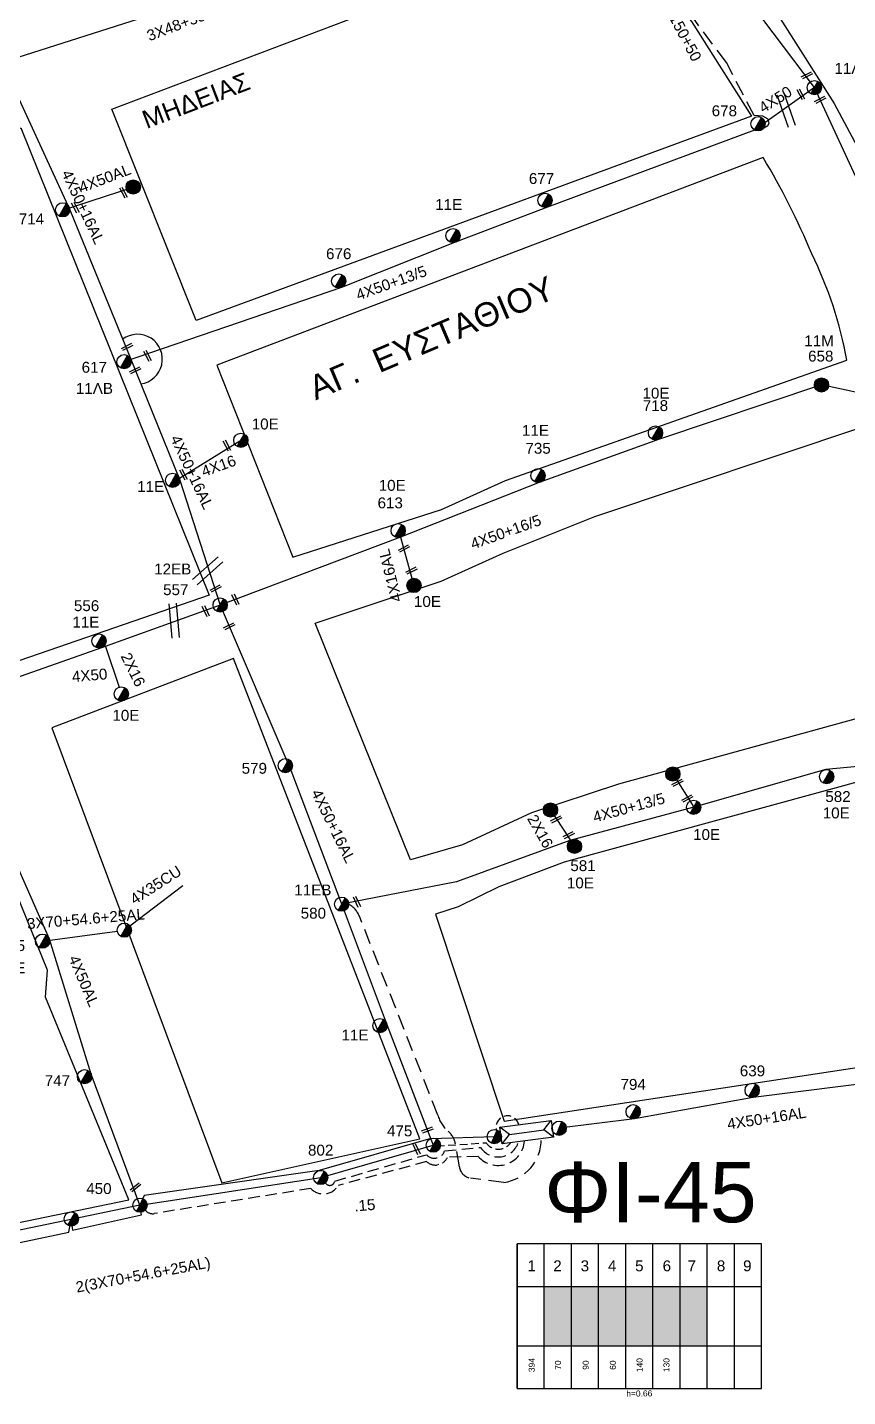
# Model space of a CAD drawing. Header units: millimetres. Extents: x 72 to 3039, y -786 to 786.
# Drawn here: x 515 to 650.9, y 142.7 to 369.4 of the extents above; entities that cross this region are included whole.
import ezdxf
from ezdxf.enums import TextEntityAlignment as Align

# ---------------------------------------------------------------- set-up
doc = ezdxf.new("R2010")
doc.units = ezdxf.units.MM
doc.linetypes.add('DASHED', pattern=[19.05, 12.7, -6.35])
for name, color, linetype in [('Άγνωστα', 7, 'Continuous'), ('Ασφαλειοκιβώτια Χ.Τ 9 αναχωρήσεων', 7, 'Continuous'), ('Γέφυρες Εναέριου Δικτύου', 7, 'Continuous'), ('Γυμνά εναέρια ΧΤ (1Φ)   2x16AL', 7, 'Continuous'), ('Γυμνά εναέρια ΧΤ (3Φ)   4x35CU', 7, 'Continuous'), ('Γυμνά εναέρια ΧΤ (3Φ)   4x50AL', 7, 'Continuous'), ('Γυμνά εναέρια ΧΤ και ΦΟΠ (3Φ)   4x50+16AL', 7, 'Continuous'), ('Εναέρια παροχή ΧΤ 4x16', 7, 'SYN_LINE'), ('Επιγραφές - Σχήματα', 7, 'Continuous'), ('Καλώδια ΧΤ   3x150+50AL', 7, 'DASHED'), ('Μηχανική τομή', 7, 'Continuous'), ('Στύλος Ξύλινος', 7, 'Continuous'), ('Στύλος Ξύλινος @ 1', 7, 'Continuous'), ('Στύλος ΦΜ', 7, 'Continuous'), ('Στύλος ΦΜ @ 1', 7, 'Continuous'), ('Συνεστραμμένα ΧΤ   3x70+54.6+25 AL', 7, 'SYN_LINE'), ('Τομή', 7, 'Continuous'), ('Υποσταθμός εναέριος 2 στύλων', 7, 'Continuous'), ('Υποσταθμός πόλεως', 7, 'Continuous'), ('Υπόβαθρο ΔΕΗ', 7, 'Continuous'), ('Υπόγεια Καλώδια Δικτύου ΧΤ   .15', 7, 'DASHED'), ('Υπόγεια καλώδια Παροχών ΧΤ   4x16AL', 7, 'DASHED'), ('Υπόγεια καλώδια Παροχών ΧΤ   4x50AL', 7, 'DASHED')]:
    doc.layers.add(name, color=color, linetype=linetype)
doc.styles.get("Standard").update_dxf_attribs({"font": 'arial.ttf'})
doc.linetypes.add('SYN_LINE', pattern='A,0.5,-0.0001,["/\\/\\/\\/",Standard,S=0.1,R=0,X=0,Y=-0.05],-0.25', length=0.7501)

# ---------------------------------------------------------------- blocks, each defined once
blk = doc.blocks.new('ΥΠΑΡΧΩΝ ΤΣΙΜΕΝΤΕΝΙΟΣ ΣΤΥΛΟΣ')
at = {"layer": 'Στύλος ΦΜ'}
blk.add_hatch(color=7, dxfattribs=at).paths.add_polyline_path([(-1.29, -2.28, 0.574793), (2.62, 0, 0.268822), (1.3, 2.27)])
at = {"layer": 'Στύλος ΦΜ', "color": 7}
blk.add_line((-1.29, -2.28), (1.3, 2.27), dxfattribs=at)
blk.add_circle((0, 0), 2.62, dxfattribs=at)
at = {"layer": 'Στύλος ΦΜ', "flags": 4}
for tag, p in [('ΑΡΙΘΜΟΣ', (-4.68, 8.05)), ('ΤΥΠΟΣ', (-4.91, 3.03))]:
    blk.add_attdef(tag, p, '', height=4, dxfattribs=at)
blk = doc.blocks.new('ΥΠΑΡΧΩΝ ΞΥΛΙΝΟΣ ΣΤΥΛΟΣ')
at = {"layer": 'Στύλος Ξύλινος'}
h = blk.add_hatch(color=7, dxfattribs=at)
h.paths.add_polyline_path([(-2.62, 0, 0.270008), (-1.29, -2.28), (1.3, 2.27, 0.576266)])
h.paths.add_polyline_path([(-1.29, -2.28, 0.574793), (2.62, 0, 0.268822), (1.3, 2.27)])
at = {"layer": 'Στύλος Ξύλινος', "color": 7}
blk.add_line((-1.29, -2.28), (1.3, 2.27), dxfattribs=at)
blk.add_circle((0, 0), 2.62, dxfattribs=at)
at = {"layer": 'Στύλος Ξύλινος', "flags": 4}
for tag, p in [('ΑΡΙΘΜΟΣ', (-4.91, 8.6)), ('ΤΥΠΟΣ', (-4.85, 3.39))]:
    blk.add_attdef(tag, p, '', height=4, dxfattribs=at)
blk = doc.blocks.new('ΥΠΟΣΤΑΘΜΟΣ ΕΝΑΕΡΙΟΣ ΕΠΙ 2 ΣΤΥΛΩΝ')
at = {"layer": 'Υποσταθμός εναέριος 2 στύλων', "linetype": 'Continuous'}
for points in [[(-11.97, -2.11, 0.574793), (-8.45, -0.07, 0.268822), (-9.64, 1.98)], [(9.68, -2.15, 0.574793), (13.19, -0.1, 0.268822), (12.01, 1.95)]]:
    blk.add_hatch(color=256, dxfattribs=at).paths.add_polyline_path(points)
for p, q in [((-11.97, -2.11), (-9.64, 1.98)), ((9.68, -2.15), (12.01, 1.95))]:
    blk.add_line(p, q, dxfattribs=at)
for centre in [(-10.81, -0.07), (10.84, -0.1)]:
    blk.add_circle(centre, 2.36, dxfattribs=at)
at = {"layer": 'Υποσταθμός πόλεως', "linetype": 'Continuous', "ltscale": 40}
blk.add_lwpolyline([(-8.57, 2.82), (8.57, 2.82), (8.57, -2.82), (-8.57, -2.82)], close=True, dxfattribs=at)
for points in [[(-5.75, 0), (-8.57, 2.82)], [(-8.57, -2.82), (-5.75, 0)], [(-5.75, 0), (5.75, 0)], [(5.75, 0), (8.57, 2.82)], [(8.57, -2.82), (5.75, 0)]]:
    blk.add_lwpolyline(points, dxfattribs=at)
at = {"layer": 'Υποσταθμός εναέριος 2 στύλων', "ltscale": 40, "flags": 1}
for tag, p in [('ΜΕΤΑΣΧΗΜΑΤΙΣΜΟΣ', (14.09, 2.51)), ('ΙΣΧΥΣ', (14.07, -0.28)), ('ΑΡΙΘΜΟΣ', (14.19, -3))]:
    blk.add_attdef(tag, p, '', height=1.8, dxfattribs=at)
blk = doc.blocks.new('ΜΗΧΑΝΙΚΗ ΤΟΜΗ')
at = {"layer": 'Μηχανική τομή', "ltscale": 40}
for p, q in [((-1.89, 0.78), (1.89, 0.78)), ((1.89, 0), (-1.89, 0))]:
    blk.add_line(p, q, dxfattribs=at)
blk = doc.blocks.new('ΤΟΜΗ')
at = {"layer": 'Τομή', "ltscale": 40}
for p, q in [((-5.68, 0), (5.68, 0)), ((5.68, -2.33), (-5.68, -2.33))]:
    blk.add_line(p, q, dxfattribs=at)
blk = doc.blocks.new('ΑΣΦΑΛΕΙΟΚΙΒΩΤΙΟ ΥΠΟΣΤΑΘΜΟΥ 9A ΑΝΑΧΩΡΗΣΕΩΝ')
at = {"layer": 'Ασφαλειοκιβώτια Χ.Τ 9 αναχωρήσεων', "ltscale": 40}
for p, q in [((0, 0), (0, 23.91)), ((4.5, 0), (4.5, 23.91)), ((9, 0), (9, 23.91)), ((13.5, 0), (13.5, 23.91)), ((18, 0), (18, 23.91)), ((22.5, 0), (22.5, 23.91)), ((27, 0), (27, 23.91)), ((31.5, 0), (31.5, 23.91)), ((36, 0), (36, 23.91)), ((0, 16.87), (40.5, 16.87)), ((0, 7.04), (40.5, 7.04))]:
    blk.add_line(p, q, dxfattribs=at)
at = {"layer": 'Ασφαλειοκιβώτια Χ.Τ 9 αναχωρήσεων'}
blk.add_lwpolyline([(40.5, 0), (40.5, 23.91), (0, 23.91), (0, 0)], close=True, dxfattribs=at)
for s, p in [('1', (1.71, 19.38)), ('2', (5.99, 19.38)), ('3', (10.53, 19.38)), ('4', (15.04, 19.38)), ('5', (19.55, 19.38)), ('6', (24.11, 19.38)), ('7', (28.24, 19.38)), ('8', (33.08, 19.38)), ('9', (37.43, 19.38))]:
    blk.add_text(s, height=1.8, dxfattribs=at).set_placement(p)
at = {"layer": 'Ασφαλειοκιβώτια Χ.Τ 9 αναχωρήσεων', "ltscale": 40}
for tag, height, rotation, p in [('ΟΝΟΜΑ', 2.5, 0.6514, (19.14, 25.35)), ('ΚΕΙΜΕΝΟ 1', 1, 90, (2.42, 3.84)), ('ΚΕΙΜΕΝΟ 2', 1, 90, (6.78, 3.84)), ('ΚΕΙΜΕΝΟ 3', 1, 90, (11.38, 3.84)), ('ΚΕΙΜΕΝΟ 4', 1, 90, (15.86, 3.84)), ('ΚΕΙΜΕΝΟ 5', 1, 90, (20.28, 3.84)), ('ΚΕΙΜΕΝΟ 6', 1, 90, (24.74, 3.84)), ('ΚΕΙΜΕΝΟ 7', 1, 90, (29.28, 3.84)), ('ΚΕΙΜΕΝΟ 8', 1, 90, (33.65, 3.84)), ('ΚΕΙΜΕΝΟ 9', 1, 90, (38.21, 3.84)), ('ΣΧ', 1, 0.6514, (20.24, -0.85))]:
    blk.add_attdef(tag, text='', height=height, rotation=rotation, dxfattribs=at).set_placement(p, align=Align.MIDDLE_CENTER)

msp = doc.modelspace()

# ---------------------------------------------------------------- hatches: boundary and pattern name
at = {"layer": 'Ασφαλειοκιβώτια Χ.Τ 9 αναχωρήσεων'}
for color, points in [(2, [(605.15, 160.92), (600.65, 160.92), (600.65, 151.09), (605.15, 151.09)]), (173, [(609.65, 160.92), (605.15, 160.92), (605.15, 151.09), (609.65, 151.09)]), (5, [(614.15, 160.92), (609.65, 160.92), (609.65, 151.09), (614.15, 151.09)]), (30, [(614.15, 151.09), (618.65, 151.09), (618.65, 160.92), (614.15, 160.92)]), (85, [(623.15, 160.92), (618.65, 160.92), (618.65, 151.09), (623.15, 151.09)]), (1, [(623.15, 151.09), (627.65, 151.09), (627.65, 160.92), (623.15, 160.92)])]:
    msp.add_hatch(color=color, dxfattribs=at).paths.add_polyline_path(points)

# ---------------------------------------------------------------- linework, layer by layer
at = {"layer": 'Άγνωστα', "color": 85}
msp.add_lwpolyline([(612.9, 402.44), (578.8, 387.75), (542.23, 373.54), (510.87, 363.56)], dxfattribs=at)
at = {"layer": 'Άγνωστα', "color": 30}
msp.add_lwpolyline([(621.95, 245.76), (625.4, 240.25)], dxfattribs=at)
at = {"layer": 'Γέφυρες Εναέριου Δικτύου'}
msp.add_arc((533.28, 314.43), 4.12, 277.3999, 126.8517, dxfattribs=at)
at = {"layer": 'Γυμνά εναέρια ΧΤ (1Φ)   2x16AL', "color": 5}
msp.add_lwpolyline([(527.97, 266.89), (530.22, 260.13)], dxfattribs=at)
at = {"layer": 'Γυμνά εναέρια ΧΤ (1Φ)   2x16AL', "color": 30}
msp.add_lwpolyline([(601.69, 239.8), (605.66, 233.77)], dxfattribs=at)
at = {"layer": 'Γυμνά εναέρια ΧΤ (3Φ)   4x35CU', "color": 5, "linetype": 'SYN_LINE', "ltscale": 15}
msp.add_lwpolyline([(531.09, 219.9), (540.81, 227.29)], dxfattribs=at)
at = {"layer": 'Γυμνά εναέρια ΧΤ (3Φ)   4x50AL', "color": 173}
msp.add_lwpolyline([(666.2, 305.94), (657.74, 332.82), (645.39, 359.38), (612.9, 402.44)], dxfattribs=at)
at = {"layer": 'Γυμνά εναέρια ΧΤ (3Φ)   4x50AL', "color": 1}
msp.add_lwpolyline([(645.39, 359.38), (635.48, 352.37), (601.19, 339.62), (585.76, 333.73), (567.05, 326.27), (531.06, 314)], dxfattribs=at)
at = {"layer": 'Γυμνά εναέρια ΧΤ (3Φ)   4x50AL', "color": 5, "ltscale": 0.15}
msp.add_lwpolyline([(533.69, 174.38), (525.6, 196.05), (518.68, 218.43), (501.41, 257.54)], dxfattribs=at)
at = {"layer": 'Γυμνά εναέρια ΧΤ (3Φ)   4x50AL', "color": 30}
msp.add_lwpolyline([(675.65, 250.24), (663.17, 248), (647.3, 246.49), (625.4, 240.25), (604.9, 234.75), (586.11, 227.92), (567.08, 224.2)], dxfattribs=at)
at = {"layer": 'Γυμνά εναέρια ΧΤ και ΦΟΠ (3Φ)   4x50+16AL', "color": 1}
msp.add_lwpolyline([(510.87, 363.56), (522.06, 339.15), (532.15, 314.45), (540.28, 294.39), (546.97, 273.73)], dxfattribs=at)
at = {"layer": 'Γυμνά εναέρια ΧΤ και ΦΟΠ (3Φ)   4x50+16AL', "color": 2}
for points in [[(666.2, 305.94), (646.57, 310.17), (619.55, 301.14), (599.81, 293.99), (576.86, 284.94), (546.97, 273.73)], [(546.97, 273.73), (558.67, 246.38), (567.5, 223.1), (574.62, 204.1), (582.27, 184.31), (582.27, 184.31)]]:
    msp.add_lwpolyline(points, dxfattribs=at)
at = {"layer": 'Γυμνά εναέρια ΧΤ και ΦΟΠ (3Φ)   4x50+16AL', "color": 5}
msp.add_lwpolyline([(546.97, 273.73), (527.32, 266.65), (501.41, 257.54), (479.62, 248.21), (460.62, 242.34)], dxfattribs=at)
at = {"layer": 'Γυμνά εναέρια ΧΤ και ΦΟΠ (3Φ)   4x50+16AL', "color": 85}
msp.add_lwpolyline([(675.21, 199.96), (657.62, 195.04), (635.23, 192.22), (615.59, 188.68), (603.11, 187.11)], dxfattribs=at)
at = {"layer": 'Εναέρια παροχή ΧΤ 4x16', "color": 1, "linetype": 'Continuous', "ltscale": 15}
msp.add_lwpolyline([(540.22, 294.75), (551.39, 301.61)], dxfattribs=at)
at = {"layer": 'Καλώδια ΧΤ   3x150+50AL', "color": 1, "ltscale": 0.2}
msp.add_lwpolyline([(637.04, 352.74), (637.68, 353.13), (637.88, 353.52), (637.73, 354.16), (636.84, 354.67), (635.39, 354.77), (630.81, 363.52), (625.37, 370.86), (616.39, 381.81), (602.55, 375.74)], dxfattribs=at)
at = {"layer": 'Καλώδια ΧΤ   3x150+50AL', "color": 30, "linetype": 'DASHED', "ltscale": 0.2}
msp.add_lwpolyline([(600.16, 185.36, -0.375975), (593.93, 178.13), (588.42, 178.87, -0.34861), (586.61, 180.74), (585.95, 184.48, 0.177319), (584.71, 186.62, -0.160448), (583.04, 189.29), (570.03, 222.21, 0.176476), (568.26, 224.2, 7.740491)], format="xyb", dxfattribs=at)
at = {"layer": 'Καλώδια ΧΤ   3x150+50AL', "color": 1, "ltscale": 0.1}
msp.add_lwpolyline([(596.42, 187.71), (596.42, 187.71, 0.983111), (592.69, 186.86), (592.69, 186.86)], format="xyb", dxfattribs=at)
at = {"layer": 'Καλώδια ΧΤ   3x150+50AL', "color": 2, "ltscale": 0.1}
msp.add_lwpolyline([(582.86, 184.16), (591.03, 184.71, 0.525527), (595.08, 184.69)], format="xyb", dxfattribs=at)
at = {"layer": 'Συνεστραμμένα ΧΤ   3x70+54.6+25 AL', "color": 1, "ltscale": 10}
msp.add_line((581.84, 185.41), (592.38, 185.73), dxfattribs=at)
at = {"layer": 'Συνεστραμμένα ΧΤ   3x70+54.6+25 AL', "color": 5, "ltscale": 15}
msp.add_lwpolyline([(517.55, 218.08), (529.92, 219.74)], dxfattribs=at)
at = {"layer": 'Συνεστραμμένα ΧΤ   3x70+54.6+25 AL', "color": 1, "ltscale": 20}
msp.add_lwpolyline([(581.84, 185.41), (581.84, 185.41), (581.84, 185.41), (563.36, 180.1), (534.38, 175.97), (533.69, 174.38)], dxfattribs=at)
at = {"layer": 'Συνεστραμμένα ΧΤ   3x70+54.6+25 AL', "color": 173, "ltscale": 20}
msp.add_lwpolyline([(533.69, 174.38), (563.63, 178.95), (582.27, 184.31)], dxfattribs=at)
at = {"layer": 'Συνεστραμμένα ΧΤ   3x70+54.6+25 AL', "color": 1, "ltscale": 15}
msp.add_lwpolyline([(533.69, 174.38), (509.96, 169.47), (489.25, 165.26)], dxfattribs=at)
at = {"layer": 'Συνεστραμμένα ΧΤ   3x70+54.6+25 AL', "color": 173, "ltscale": 15}
for points in [[(522.27, 172.02), (522.54, 170.26), (533.93, 172.75), (533.69, 174.38)], [(509.96, 169.47), (510.66, 167.53), (521.89, 169.89), (522.27, 172.02)]]:
    msp.add_lwpolyline(points, dxfattribs=at)
at = {"layer": 'Υπόβαθρο ΔΕΗ'}
for points in [[(706.2, 329.64), (697.02, 355.97), (680.6, 405.18), (625.55, 389.9), (636.75, 375.55), (648.69, 356.75), (654.94, 344.99), (661.07, 331.55), (663.91, 323.34), (665.42, 317.03), (706.2, 329.64)], [(634.96, 354.68), (542.99, 320.81), (529.01, 355.84), (610.72, 386.76), (625.02, 370.34), (634.96, 354.68)], [(483.78, 340.24), (513.98, 352.72), (545.13, 275.38), (513.77, 264.57), (483.78, 340.24)], [(562.7, 270.73), (583.55, 277.68), (593.84, 282.32), (609, 288.37), (653.93, 303.37), (663.51, 257.98), (612.96, 244.07), (598.51, 239.33), (587.1, 234.02), (578.51, 231.52), (562.7, 270.73)], [(519.09, 253.39), (547.24, 178.1), (580.04, 185.34), (549.16, 264.85), (519.09, 253.39)], [(663.32, 198.83), (663.12, 247.31), (603.94, 231.16), (593.11, 227.1), (586.4, 223.74), (582.66, 222.57), (594.02, 188.26), (663.32, 198.83)], [(531.87, 175.28), (518.03, 208.81), (518.38, 213.26), (504.71, 246.75), (466, 231.56), (474.16, 213.25), (473.41, 209.15), (490.61, 166.78), (531.87, 175.28)]]:
    msp.add_lwpolyline(points, dxfattribs=at)
msp.add_lwpolyline([(558.98, 281.63), (583.65, 289.52), (594.24, 294.34), (650.78, 314.25, 0.068415), (644.96, 331.86, 0.036736), (636.91, 347.81), (546.42, 313.46), (558.98, 281.63)], format="xyb", dxfattribs=at)
at = {"layer": 'Υπόγεια Καλώδια Δικτύου ΧΤ   .15', "color": 5, "ltscale": 0.15}
msp.add_lwpolyline([(597.37, 184.99, -0.663155), (589.72, 182.44), (584.6, 182.29, -0.516827), (581.16, 181.6), (566.52, 177.65, -0.504059), (561.98, 177.14), (536.02, 172.98, -0.27307), (534.55, 173.58)], format="xyb", dxfattribs=at)
at = {"layer": 'Υπόγεια Καλώδια Δικτύου ΧΤ   .15', "color": 173, "ltscale": 0.15}
msp.add_lwpolyline([(564.4, 178.06, 0.698925), (565.95, 178.35), (581.15, 182.73, 0.570319), (584.14, 183.35), (590.1, 183.93, 0.6377), (596.37, 184.86)], format="xyb", dxfattribs=at)
at = {"layer": 'Υπόγεια Καλώδια Δικτύου ΧΤ   .15', "color": 5, "ltscale": 0.15}
msp.add_lwpolyline([(583.18, 181.09), (582.95, 181.04)], dxfattribs=at)
at = {"layer": 'Υπόγεια καλώδια Παροχών ΧΤ   4x16AL', "color": 2}
msp.add_lwpolyline([(576.86, 284.94), (579.06, 276.96)], dxfattribs=at)
at = {"layer": 'Υπόγεια καλώδια Παροχών ΧΤ   4x50AL', "color": 1, "ltscale": 20}
msp.add_lwpolyline([(520.85, 339.1), (532.57, 342.93)], dxfattribs=at)

# ---------------------------------------------------------------- block references
at = {"layer": 'Ασφαλειοκιβώτια Χ.Τ 9 αναχωρήσεων'}
ref = msp.add_blockref('ΑΣΦΑΛΕΙΟΚΙΒΩΤΙΟ ΥΠΟΣΤΑΘΜΟΥ 9A ΑΝΑΧΩΡΗΣΕΩΝ', (596.15, 144.05), dxfattribs=at)
ref.add_attrib('ΚΕΙΜΕΝΟ 6', '130', dxfattribs={"ltscale": 40, "height": 1, "rotation": 90}).set_placement((620.89, 147.9), align=Align.MIDDLE_CENTER)
ref.add_attrib('ΚΕΙΜΕΝΟ 5', '140', dxfattribs={"ltscale": 40, "height": 1, "rotation": 90}).set_placement((616.43, 147.9), align=Align.MIDDLE_CENTER)
ref.add_attrib('ΚΕΙΜΕΝΟ 4', '60', dxfattribs={"ltscale": 40, "height": 1, "rotation": 90}).set_placement((612.01, 147.9), align=Align.MIDDLE_CENTER)
ref.add_attrib('ΚΕΙΜΕΝΟ 3', '90', dxfattribs={"ltscale": 40, "height": 1, "rotation": 90}).set_placement((607.52, 147.9), align=Align.MIDDLE_CENTER)
ref.add_attrib('ΚΕΙΜΕΝΟ 1', '394', dxfattribs={"ltscale": 40, "height": 1, "rotation": 90}).set_placement((598.57, 147.9), align=Align.MIDDLE_CENTER)
ref.add_attrib('ΚΕΙΜΕΝΟ 2', '70', dxfattribs={"ltscale": 40, "height": 1, "rotation": 90}).set_placement((602.92, 147.9), align=Align.MIDDLE_CENTER)
ref.add_attrib('ΣΧ', 'h=0.66', dxfattribs={"ltscale": 40, "height": 1, "rotation": 0.6514}).set_placement((616.39, 143.2), align=Align.MIDDLE_CENTER)
at = {"layer": 'Μηχανική τομή'}
for p, xscale, yscale, zscale, rotation in [((644.24, 361.25), 0.4999999999999175, 0.4999999999999175, 0.4999999999999175, 26.90664696949336), ((642.96, 358.18), 0.4999999999998876, 0.4999999999998876, 0.4999999999998876, 298.0362376436686), ((646.45, 357.19), 0.4999999999999175, 0.4999999999999175, 0.4999999999999175, 26.90664696949336), ((530.77, 341.9), 0.4999999999998876, 0.4999999999998876, 0.4999999999998876, 298.0362376436686), ((522.81, 339.42), 0.4999999999998876, 0.4999999999998876, 0.4999999999998876, 298.0362376436686), ((531.65, 316.28), 0.4999999999999175, 0.4999999999999175, 0.4999999999999175, 26.90664696949336), ((534.77, 314.88), 0.4999999999998876, 0.4999999999998876, 0.4999999999998876, 298.0362376436686), ((532.98, 312.41), 0.4999999999999175, 0.4999999999999175, 0.4999999999999175, 26.90664696949336), ((547.92, 300.04), 0.4999999999998876, 0.4999999999998876, 0.4999999999998876, 298.0362376436686), ((540.72, 295.22), 0.4999999999998876, 0.4999999999998876, 0.4999999999998876, 298.0362376436686), ((577.51, 282.91), 0.4999999999999175, 0.4999999999999175, 0.4999999999999175, 26.90664696949336), ((578.75, 279.25), 0.4999999999999175, 0.4999999999999175, 0.4999999999999175, 26.90664696949336), ((546.31, 276.29), 0.4999999999999175, 0.4999999999999175, 0.4999999999999175, 26.90664696949336), ((549.68, 274.73), 0.4999999999999088, 0.4999999999999088, 0.4999999999999088, 115.1477417711237), ((544.77, 272.77), 0.4999999999999088, 0.4999999999999088, 0.4999999999999088, 115.1477417711237), ((548.56, 270.03), 0.4999999999999175, 0.4999999999999175, 0.4999999999999175, 26.90664696949336), ((622.8, 244.12), 0.4999999999999175, 0.4999999999999175, 0.4999999999999175, 26.90664696949336), ((624.44, 241.53), 0.4999999999999175, 0.4999999999999175, 0.4999999999999175, 26.90664696949336), ((602.71, 238.06), 0.4999999999999175, 0.4999999999999175, 0.4999999999999175, 26.90664696949336), ((604.79, 235.47), 0.4999999999999175, 0.4999999999999175, 0.4999999999999175, 26.90664696949336), ((569.79, 224.68), 0.4999999999999088, 0.4999999999999088, 0.4999999999999088, 115.1477417711237), ((581.23, 187), 0.4999999999998598, 0.4999999999998598, 0.4999999999998598, 200.2863394138339), ((579.67, 183.73), 0.4999999999999088, 0.4999999999999088, 0.4999999999999088, 115.1477417711237), ((533.07, 177.18), 0.4999999999999934, 0.4999999999999934, 0.4999999999999934, 38.79223720625166)]:
    msp.add_blockref('ΜΗΧΑΝΙΚΗ ΤΟΜΗ', p, dxfattribs=dict(at, xscale=xscale, yscale=yscale, zscale=zscale, rotation=rotation))
at = {"layer": 'Στύλος Ξύλινος @ 1', "ltscale": 40, "xscale": 0.4499999999998181, "yscale": 0.4499999999998181, "zscale": 0.4499999999998181}
for p in [(532.57, 342.93), (621.95, 245.76), (601.68, 239.8)]:
    msp.add_blockref('ΥΠΑΡΧΩΝ ΞΥΛΙΝΟΣ ΣΤΥΛΟΣ', p, dxfattribs=at)
at = {"layer": 'Στύλος Ξύλινος @ 1', "ltscale": 40}
ref = msp.add_blockref('ΥΠΑΡΧΩΝ ΞΥΛΙΝΟΣ ΣΤΥΛΟΣ', (646.56, 310.17), dxfattribs=dict(at, xscale=0.4499999999998181, yscale=0.4499999999998181, zscale=0.4499999999998181))
ref.add_attrib('ΤΥΠΟΣ', '11Μ', (643.72, 316.57), dxfattribs={"layer": 'Στύλος Ξύλινος', "height": 1.8, "flags": 4})
ref.add_attrib('ΑΡΙΘΜΟΣ', '658', (644.35, 314.04), dxfattribs={"layer": 'Στύλος Ξύλινος', "height": 1.8, "flags": 4})
ref = msp.add_blockref('ΥΠΑΡΧΩΝ ΞΥΛΙΝΟΣ ΣΤΥΛΟΣ', (579.06, 276.97), dxfattribs=dict(at, xscale=0.4499999999998181, yscale=0.4499999999998181, zscale=0.4499999999998181))
ref.add_attrib('ΤΥΠΟΣ', '10E', (579.07, 273.41), dxfattribs={"layer": 'Στύλος Ξύλινος', "height": 1.8, "flags": 4})
ref = msp.add_blockref('ΥΠΑΡΧΩΝ ΞΥΛΙΝΟΣ ΣΤΥΛΟΣ', (605.66, 233.77), dxfattribs=dict(at, xscale=0.4499999999998181, yscale=0.4499999999998181, zscale=0.4499999999998181))
ref.add_attrib('ΤΥΠΟΣ', '10Ε', (604.4, 226.82), dxfattribs={"layer": 'Στύλος Ξύλινος', "height": 1.8, "flags": 4})
ref.add_attrib('ΑΡΙΘΜΟΣ', '581', (604.97, 229.68), dxfattribs={"layer": 'Στύλος Ξύλινος', "height": 1.8, "flags": 4})
at = {"layer": 'Στύλος ΦΜ @ 1', "ltscale": 40}
ref = msp.add_blockref('ΥΠΑΡΧΩΝ ΤΣΙΜΕΝΤΕΝΙΟΣ ΣΤΥΛΟΣ', (645.39, 359.38), dxfattribs=dict(at, xscale=0.4499999999998181, yscale=0.4499999999998181, zscale=0.4499999999998181))
ref.add_attrib('ΤΥΠΟΣ', '11ΛΒ', (648.71, 361.66), dxfattribs={"layer": 'Στύλος ΦΜ', "height": 1.8, "flags": 4})
ref = msp.add_blockref('ΥΠΑΡΧΩΝ ΤΣΙΜΕΝΤΕΝΙΟΣ ΣΤΥΛΟΣ', (636.06, 353.4), dxfattribs=dict(at, xscale=0.4499999999998181, yscale=0.4499999999998181, zscale=0.4499999999998181))
ref.add_attrib('ΑΡΙΘΜΟΣ', '678', (628.38, 354.65), dxfattribs={"layer": 'Στύλος ΦΜ', "height": 1.8, "flags": 4})
ref = msp.add_blockref('ΥΠΑΡΧΩΝ ΤΣΙΜΕΝΤΕΝΙΟΣ ΣΤΥΛΟΣ', (600.78, 340.73), dxfattribs=dict(at, xscale=0.4499999999998181, yscale=0.4499999999998181, zscale=0.4499999999998181))
ref.add_attrib('ΑΡΙΘΜΟΣ', '677', (598.1, 343.44), dxfattribs={"layer": 'Στύλος ΦΜ', "height": 1.8, "flags": 4})
ref = msp.add_blockref('ΥΠΑΡΧΩΝ ΤΣΙΜΕΝΤΕΝΙΟΣ ΣΤΥΛΟΣ', (520.88, 339.15), dxfattribs=dict(at, xscale=0.4499999999998181, yscale=0.4499999999998181, zscale=0.4499999999998181))
ref.add_attrib('ΑΡΙΘΜΟΣ', '714', (513.61, 336.75), dxfattribs={"layer": 'Στύλος ΦΜ', "height": 1.8, "flags": 4})
ref = msp.add_blockref('ΥΠΑΡΧΩΝ ΤΣΙΜΕΝΤΕΝΙΟΣ ΣΤΥΛΟΣ', (585.54, 334.88), dxfattribs=dict(at, xscale=0.4499999999998181, yscale=0.4499999999998181, zscale=0.4499999999998181))
ref.add_attrib('ΤΥΠΟΣ', '11Ε', (582.59, 339.14), dxfattribs={"layer": 'Στύλος ΦΜ', "height": 1.8, "flags": 4})
ref = msp.add_blockref('ΥΠΑΡΧΩΝ ΤΣΙΜΕΝΤΕΝΙΟΣ ΣΤΥΛΟΣ', (566.61, 327.36), dxfattribs=dict(at, xscale=0.4499999999998181, yscale=0.4499999999998181, zscale=0.4499999999998181))
ref.add_attrib('ΑΡΙΘΜΟΣ', '676', (564.51, 330.99), dxfattribs={"layer": 'Στύλος ΦΜ', "height": 1.8, "flags": 4})
ref = msp.add_blockref('ΥΠΑΡΧΩΝ ΤΣΙΜΕΝΤΕΝΙΟΣ ΣΤΥΛΟΣ', (531.06, 314.01), dxfattribs=dict(at, xscale=0.4499999999998181, yscale=0.4499999999998181, zscale=0.4499999999998181))
ref.add_attrib('ΤΥΠΟΣ', '11ΛΒ', (523.07, 308.69), dxfattribs={"layer": 'Στύλος ΦΜ', "height": 1.8, "flags": 4})
ref.add_attrib('ΑΡΙΘΜΟΣ', '617', (524.03, 312.19), dxfattribs={"layer": 'Στύλος ΦΜ', "height": 1.8, "flags": 4})
ref = msp.add_blockref('ΥΠΑΡΧΩΝ ΤΣΙΜΕΝΤΕΝΙΟΣ ΣΤΥΛΟΣ', (619.07, 302.22), dxfattribs=dict(at, xscale=0.4499999999998181, yscale=0.4499999999998181, zscale=0.4499999999998181))
ref.add_attrib('ΤΥΠΟΣ', '10Ε', (616.92, 307.9), dxfattribs={"layer": 'Στύλος ΦΜ', "height": 1.8, "flags": 4})
ref.add_attrib('ΑΡΙΘΜΟΣ', '718', (616.97, 305.84), dxfattribs={"layer": 'Στύλος ΦΜ', "height": 1.8, "flags": 4})
ref = msp.add_blockref('ΥΠΑΡΧΩΝ ΤΣΙΜΕΝΤΕΝΙΟΣ ΣΤΥΛΟΣ', (550.39, 301), dxfattribs=dict(at, xscale=0.4499999999998181, yscale=0.4499999999998181, zscale=0.4499999999998181))
ref.add_attrib('ΑΡΙΘΜΟΣ', '10Ε', (552.2, 302.8), dxfattribs={"layer": 'Στύλος ΦΜ', "height": 1.8, "flags": 4})
ref = msp.add_blockref('ΥΠΑΡΧΩΝ ΤΣΙΜΕΝΤΕΝΙΟΣ ΣΤΥΛΟΣ', (599.63, 295.16), dxfattribs=dict(at, xscale=0.4499999999998181, yscale=0.4499999999998181, zscale=0.4499999999998181))
ref.add_attrib('ΤΥΠΟΣ', '11Ε', (596.96, 301.74), dxfattribs={"layer": 'Στύλος ΦΜ', "height": 1.8, "flags": 4})
ref.add_attrib('ΑΡΙΘΜΟΣ', '735', (597.53, 298.78), dxfattribs={"layer": 'Στύλος ΦΜ', "height": 1.8, "flags": 4})
ref = msp.add_blockref('ΥΠΑΡΧΩΝ ΤΣΙΜΕΝΤΕΝΙΟΣ ΣΤΥΛΟΣ', (539.1, 294.39), dxfattribs=dict(at, xscale=0.4499999999998181, yscale=0.4499999999998181, zscale=0.4499999999998181))
ref.add_attrib('ΑΡΙΘΜΟΣ', '11Ε', (533.23, 292.44), dxfattribs={"layer": 'Στύλος ΦΜ', "height": 1.8, "flags": 4})
ref = msp.add_blockref('ΥΠΑΡΧΩΝ ΤΣΙΜΕΝΤΕΝΙΟΣ ΣΤΥΛΟΣ', (576.46, 286.05), dxfattribs=dict(at, xscale=0.4499999999998181, yscale=0.4499999999998181, zscale=0.4499999999998181))
ref.add_attrib('ΤΥΠΟΣ', '10Ε', (573.23, 292.64), dxfattribs={"layer": 'Στύλος ΦΜ', "height": 1.8, "flags": 4})
ref.add_attrib('ΑΡΙΘΜΟΣ', '613', (573.04, 289.74), dxfattribs={"layer": 'Στύλος ΦΜ', "height": 1.8, "flags": 4})
ref = msp.add_blockref('ΥΠΑΡΧΩΝ ΤΣΙΜΕΝΤΕΝΙΟΣ ΣΤΥΛΟΣ', (546.97, 273.73), dxfattribs=dict(at, xscale=0.4499999999998181, yscale=0.4499999999998181, zscale=0.4499999999998181))
ref.add_attrib('ΤΥΠΟΣ', '557', (537.52, 275.37), dxfattribs={"layer": 'Στύλος ΦΜ', "height": 1.8, "flags": 4})
ref.add_attrib('ΑΡΙΘΜΟΣ', '12ΕΒ', (536.04, 278.79), dxfattribs={"layer": 'Στύλος ΦΜ', "height": 1.8, "flags": 4})
ref = msp.add_blockref('ΥΠΑΡΧΩΝ ΤΣΙΜΕΝΤΕΝΙΟΣ ΣΤΥΛΟΣ', (526.92, 267.76), dxfattribs=dict(at, xscale=0.4499999999998181, yscale=0.4499999999998181, zscale=0.4499999999998181))
ref.add_attrib('ΤΥΠΟΣ', '11Ε', (522.49, 269.99), dxfattribs={"layer": 'Στύλος ΦΜ', "height": 1.8, "flags": 4})
ref.add_attrib('ΑΡΙΘΜΟΣ', '556', (522.75, 272.72), dxfattribs={"layer": 'Στύλος ΦΜ', "height": 1.8, "flags": 4})
ref = msp.add_blockref('ΥΠΑΡΧΩΝ ΤΣΙΜΕΝΤΕΝΙΟΣ ΣΤΥΛΟΣ', (530.6, 259.01), dxfattribs=dict(at, xscale=0.4499999999998181, yscale=0.4499999999998181, zscale=0.4499999999998181))
ref.add_attrib('ΑΡΙΘΜΟΣ', '10Ε', (529.12, 254.57), dxfattribs={"layer": 'Στύλος ΦΜ', "height": 1.8, "flags": 4})
ref = msp.add_blockref('ΥΠΑΡΧΩΝ ΤΣΙΜΕΝΤΕΝΙΟΣ ΣΤΥΛΟΣ', (557.78, 247.15), dxfattribs=dict(at, xscale=0.4499999999998181, yscale=0.4499999999998181, zscale=0.4499999999998181))
ref.add_attrib('ΑΡΙΘΜΟΣ', '579', (550.53, 245.8), dxfattribs={"layer": 'Στύλος ΦΜ', "height": 1.8, "flags": 4})
ref = msp.add_blockref('ΥΠΑΡΧΩΝ ΤΣΙΜΕΝΤΕΝΙΟΣ ΣΤΥΛΟΣ', (647.41, 245.32), dxfattribs=dict(at, xscale=0.4499999999998181, yscale=0.4499999999998181, zscale=0.4499999999998181))
ref.add_attrib('ΤΥΠΟΣ', '10Ε', (646.77, 238.41), dxfattribs={"layer": 'Στύλος ΦΜ', "height": 1.8, "flags": 4})
ref.add_attrib('ΑΡΙΘΜΟΣ', '582', (647.2, 241.12), dxfattribs={"layer": 'Στύλος ΦΜ', "height": 1.8, "flags": 4})
ref = msp.add_blockref('ΥΠΑΡΧΩΝ ΤΣΙΜΕΝΤΕΝΙΟΣ ΣΤΥΛΟΣ', (625.39, 240.25), dxfattribs=dict(at, xscale=0.4499999999998181, yscale=0.4499999999998181, zscale=0.4499999999998181))
ref.add_attrib('ΑΡΙΘΜΟΣ', '10Ε', (625.3, 234.83), dxfattribs={"layer": 'Στύλος ΦΜ', "height": 1.8, "flags": 4})
ref = msp.add_blockref('ΥΠΑΡΧΩΝ ΤΣΙΜΕΝΤΕΝΙΟΣ ΣΤΥΛΟΣ', (567.08, 224.2), dxfattribs=dict(at, xscale=0.4499999999998181, yscale=0.4499999999998181, zscale=0.4499999999998181))
ref.add_attrib('ΤΥΠΟΣ', '11ΕΒ', (559.25, 225.66), dxfattribs={"layer": 'Στύλος ΦΜ', "height": 1.8, "flags": 4})
ref.add_attrib('ΑΡΙΘΜΟΣ', '580', (560.31, 221.81), dxfattribs={"layer": 'Στύλος ΦΜ', "height": 1.8, "flags": 4})
at = {"layer": 'Στύλος ΦΜ @ 1', "ltscale": 40, "xscale": 0.4499999999998181, "yscale": 0.4499999999998181, "zscale": 0.4499999999998181}
for p in [(531.09, 219.9), (522.32, 172.1)]:
    msp.add_blockref('ΥΠΑΡΧΩΝ ΤΣΙΜΕΝΤΕΝΙΟΣ ΣΤΥΛΟΣ', p, dxfattribs=at)
at = {"layer": 'Στύλος ΦΜ @ 1', "ltscale": 40}
ref = msp.add_blockref('ΥΠΑΡΧΩΝ ΤΣΙΜΕΝΤΕΝΙΟΣ ΣΤΥΛΟΣ', (517.55, 218.08), dxfattribs=dict(at, xscale=0.4499999999998181, yscale=0.4499999999998181, zscale=0.4499999999998181))
ref.add_attrib('ΤΥΠΟΣ', '11Ε', (510.22, 212.78), dxfattribs={"layer": 'Στύλος ΦΜ', "height": 1.8, "flags": 4})
ref.add_attrib('ΑΡΙΘΜΟΣ', '455', (510.47, 216.45), dxfattribs={"layer": 'Στύλος ΦΜ', "height": 1.8, "flags": 4})
ref = msp.add_blockref('ΥΠΑΡΧΩΝ ΤΣΙΜΕΝΤΕΝΙΟΣ ΣΤΥΛΟΣ', (573.44, 204.1), dxfattribs=dict(at, xscale=0.4499999999998181, yscale=0.4499999999998181, zscale=0.4499999999998181))
ref.add_attrib('ΑΡΙΘΜΟΣ', '11Ε', (567.07, 201.64), dxfattribs={"layer": 'Στύλος ΦΜ', "height": 1.8, "flags": 4})
ref = msp.add_blockref('ΥΠΑΡΧΩΝ ΤΣΙΜΕΝΤΕΝΙΟΣ ΣΤΥΛΟΣ', (635.09, 193.39), dxfattribs=dict(at, xscale=0.4499999999998181, yscale=0.4499999999998181, zscale=0.4499999999998181))
ref.add_attrib('ΑΡΙΘΜΟΣ', '639', (633.04, 195.71), dxfattribs={"layer": 'Στύλος ΦΜ', "height": 1.8, "flags": 4})
ref = msp.add_blockref('ΥΠΑΡΧΩΝ ΤΣΙΜΕΝΤΕΝΙΟΣ ΣΤΥΛΟΣ', (524.5, 195.64), dxfattribs=dict(at, xscale=0.4499999999998181, yscale=0.4499999999998181, zscale=0.4499999999998181))
ref.add_attrib('ΑΡΙΘΜΟΣ', '747', (517.92, 194.09), dxfattribs={"layer": 'Στύλος ΦΜ', "height": 1.8, "flags": 4})
ref = msp.add_blockref('ΥΠΑΡΧΩΝ ΤΣΙΜΕΝΤΕΝΙΟΣ ΣΤΥΛΟΣ', (615.38, 189.84), dxfattribs=dict(at, xscale=0.4499999999998181, yscale=0.4499999999998181, zscale=0.4499999999998181))
ref.add_attrib('ΑΡΙΘΜΟΣ', '794', (613.28, 193.47), dxfattribs={"layer": 'Στύλος ΦΜ', "height": 1.8, "flags": 4})
ref = msp.add_blockref('ΥΠΑΡΧΩΝ ΤΣΙΜΕΝΤΕΝΙΟΣ ΣΤΥΛΟΣ', (582.27, 184.31), dxfattribs=dict(at, xscale=0.4499999999998181, yscale=0.4499999999998181, zscale=0.4499999999998181))
ref.add_attrib('ΑΡΙΘΜΟΣ', '475', (574.6, 185.78), dxfattribs={"layer": 'Στύλος ΦΜ', "height": 1.8, "flags": 4})
ref = msp.add_blockref('ΥΠΑΡΧΩΝ ΤΣΙΜΕΝΤΕΝΙΟΣ ΣΤΥΛΟΣ', (563.63, 178.95), dxfattribs=dict(at, xscale=0.4499999999998181, yscale=0.4499999999998181, zscale=0.4499999999998181))
ref.add_attrib('ΑΡΙΘΜΟΣ', '802', (561.52, 182.58), dxfattribs={"layer": 'Στύλος ΦΜ', "height": 1.8, "flags": 4})
ref = msp.add_blockref('ΥΠΑΡΧΩΝ ΤΣΙΜΕΝΤΕΝΙΟΣ ΣΤΥΛΟΣ', (533.69, 174.38), dxfattribs=dict(at, xscale=0.4499999999998181, yscale=0.4499999999998181, zscale=0.4499999999998181))
ref.add_attrib('ΑΡΙΘΜΟΣ', '450', (524.79, 176.22), dxfattribs={"layer": 'Στύλος ΦΜ', "height": 1.8, "flags": 4})
at = {"layer": 'Τομή'}
for p, xscale, yscale, zscale, rotation in [((641.28, 355.83), 0.5000000000000029, 0.5000000000000029, 0.5000000000000029, 289.38730503215), ((544.53, 279.84), 0.4999999999999682, 0.4999999999999682, 0.4999999999999682, 41.68157489176464), ((539.93, 271.19), 0.4999999999999377, 0.4999999999999377, 0.4999999999999377, 275.4158823127018)]:
    msp.add_blockref('ΤΟΜΗ', p, dxfattribs=dict(at, xscale=xscale, yscale=yscale, zscale=zscale, rotation=rotation))
at = {"layer": 'Υποσταθμός εναέριος 2 στύλων', "xscale": 0.4999999999999926, "yscale": 0.4999999999999926, "zscale": 0.4999999999999926, "rotation": 7.43553724047967}
msp.add_blockref('ΥΠΟΣΤΑΘΜΟΣ ΕΝΑΕΡΙΟΣ ΕΠΙ 2 ΣΤΥΛΩΝ', (597.73, 186.46), dxfattribs=at)

# ---------------------------------------------------------------- texts
at = {"layer": 'Άγνωστα', "insert": (534.61, 368.74), "char_height": 1.8, "width": 36.4294, "attachment_point": 1, "rotation": 20.7512}
msp.add_mtext('3X48+38+13/5', dxfattribs=at)
at = {"layer": 'Γυμνά εναέρια ΧΤ (1Φ)   2x16AL', "char_height": 1.8, "width": 36.4294, "attachment_point": 1}
for insert, rotation in [((532.06, 266.07), 296.2819), ((599.32, 239.28), 299.4736)]:
    msp.add_mtext('2X16', dxfattribs=dict(at, insert=insert, rotation=rotation))
at = {"layer": 'Γυμνά εναέρια ΧΤ (3Φ)   4x35CU', "insert": (531.81, 225.57), "char_height": 1.8, "width": 36.4294, "attachment_point": 1, "rotation": 32.791}
msp.add_mtext('4X35CU', dxfattribs=at)
at = {"layer": 'Γυμνά εναέρια ΧΤ (3Φ)   4x50AL', "char_height": 1.8, "width": 36.4294, "attachment_point": 1}
for s, insert, rotation in [('4X50', (635.96, 356.61), 32.4665), ('\\pt9;4X50+13/5', (569.25, 325.84), 19.8077), ('4X50', (522.35, 262.76), 4.7602), ('4X50+13/5', (608.52, 239.45), 15.3415), ('4X50AL', (523.49, 215.96), 293.0073)]:
    msp.add_mtext(s, dxfattribs=dict(at, insert=insert, rotation=rotation))
at = {"layer": 'Γυμνά εναέρια ΧΤ και ΦΟΠ (3Φ)   4x50+16AL', "char_height": 1.8, "width": 36.4294, "attachment_point": 1}
for s, insert, rotation in [('4X50+16AL', (522.27, 345.99), 295.2001), ('4X50+16AL', (540.3, 302.1), 295.2001), ('\\pt9;4X50+16/5', (588.22, 284.61), 19.8077), ('4X50+16AL', (563.62, 243.47), 296.2819), ('4X50+16AL', (630.82, 188.66), 8.7099)]:
    msp.add_mtext(s, dxfattribs=dict(at, insert=insert, rotation=rotation))
at = {"layer": 'Εναέρια παροχή ΧΤ 4x16', "insert": (543.65, 296.62), "char_height": 1.8, "width": 36.4294, "attachment_point": 1, "rotation": 19.8077}
msp.add_mtext('\\pt9;4X16', dxfattribs=at)
at = {"layer": 'Επιγραφές - Σχήματα', "char_height": 3, "attachment_point": 1}
for s, insert, width, rotation in [('MHΔEIAΣ', (533.71, 355.33), 16.2172, 21), ('{\\H1.3333x;AΓ.  EYΣTAΘIOY}  ', (561.2, 311.27), 50.3835, 23.0747)]:
    msp.add_mtext(s, dxfattribs=dict(at, insert=insert, width=width, rotation=rotation))
at = {"layer": 'Επιγραφές - Σχήματα', "insert": (600.62, 181.54), "char_height": 10, "width": 5.1741, "attachment_point": 1}
msp.add_mtext('ΦΙ-45', dxfattribs=at)
at = {"layer": 'Καλώδια ΧΤ   3x150+50AL', "insert": (621.42, 374.57), "char_height": 1.8, "width": 36.4294, "attachment_point": 1, "rotation": 297.7984}
msp.add_mtext('3X150+50', dxfattribs=at)
at = {"layer": 'Συνεστραμμένα ΧΤ   3x70+54.6+25 AL', "char_height": 1.8, "width": 36.4294, "attachment_point": 1}
for s, insert, rotation in [('3X70+54.6+25AL', (514.9, 221.86), 4.7602), ('2(3X70+54.6+25AL)', (522.91, 161.66), 10.6376)]:
    msp.add_mtext(s, dxfattribs=dict(at, insert=insert, rotation=rotation))
at = {"layer": 'Υπόγεια Καλώδια Δικτύου ΧΤ   .15', "insert": (569.11, 175.12), "char_height": 1.8, "width": 36.4294, "attachment_point": 1, "rotation": 4.7602}
msp.add_mtext('.15', dxfattribs=at)
at = {"layer": 'Υπόγεια καλώδια Παροχών ΧΤ   4x16AL', "insert": (575.36, 274.05), "char_height": 1.8, "width": 36.4294, "attachment_point": 1, "rotation": 104.0195}
msp.add_mtext('\\pt9;4X16AL', dxfattribs=at)
at = {"layer": 'Υπόγεια καλώδια Παροχών ΧΤ   4x50AL', "insert": (523.37, 343.64), "char_height": 1.8, "width": 36.4294, "attachment_point": 1, "rotation": 20.7512}
msp.add_mtext('4X50AL', dxfattribs=at)

doc.saveas('drawing.dxf')
